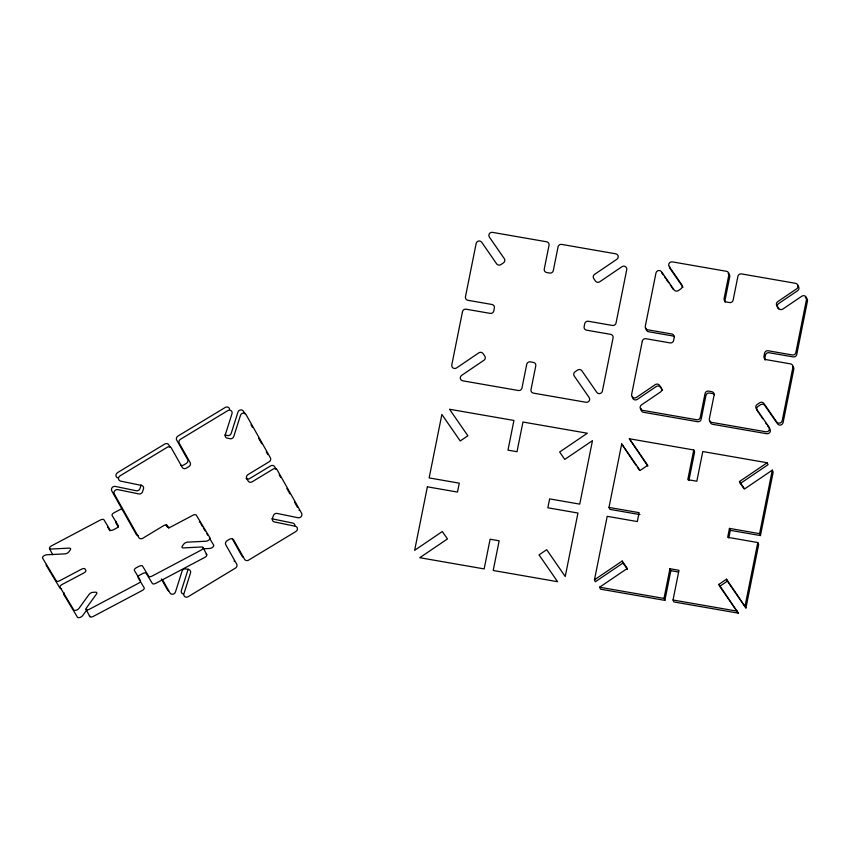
<?xml version="1.0" encoding="UTF-8"?>
<svg xmlns="http://www.w3.org/2000/svg" width="850" height="850" viewBox="0 0 850 850"><rect width="100%" height="100%" fill="white"/><g stroke="black" fill="none" stroke-linecap="round" stroke-linejoin="round"><path stroke-width="1.27" d="M594.479 579.806L622.168 561.043L623.039 562.987L595.351 581.751L594.479 579.806L607.208 516.332L637.319 521.571L639.104 512.667L608.993 507.429L621.711 443.944L640.071 470.486L647.721 465.301L629.361 438.759L693.749 449.969L694.62 451.913L688.936 480.314M622.168 561.043L627.289 568.448L599.611 587.222L600.482 589.167L664.87 600.366L663.999 598.432L669.949 568.735L678.98 570.308L673.03 600.004L673.901 601.938L738.289 613.148L718.866 584.396L726.516 579.201L745.939 607.963L758.668 544.489L757.796 542.544L727.674 537.306L729.459 528.392L759.581 533.641L760.452 535.574L730.331 530.336L729.459 528.392M693.749 449.969L687.799 479.655L696.83 481.228L702.791 451.541L767.178 462.751L768.049 464.684L740.361 483.459L744.026 488.75M664.87 600.366L670.82 570.679L669.949 568.735M728.801 537.965L730.331 530.336M745.067 606.018L757.796 542.544M759.581 533.641L772.299 470.156L744.611 488.931L739.489 481.514L767.178 462.751M760.452 535.574L773.171 472.101L772.299 470.156M87.093 609.503L82.641 615.634A3.081 1.477 -27 0 1 79.836 617.482A3.081 1.477 -27 0 1 77.446 617.206L63.771 594.458A3.081 1.477 -27 0 1 64.186 592.939M738.289 613.148L719.737 586.33L727.388 581.145L726.516 579.201M122.23 508.438L114.07 512.752A3.081 1.477 -27 0 0 112.104 515.461L118.203 525.587A3.081 1.477 -27 0 1 116.238 528.296L113.517 529.741A3.081 1.477 -27 0 1 110.022 529.911L103.934 519.786A3.081 1.477 -27 0 0 100.449 519.966L51.51 545.859A3.081 1.477 -27 0 0 49.459 547.974A3.081 1.477 -27 0 0 50.883 549.047L69.222 548.122A3.081 1.477 -27 0 1 70.295 549.907L68.914 551.82A3.081 1.477 -27 0 1 65.057 553.86L46.718 554.784A3.081 1.477 -27 0 0 43.584 556.081A3.081 1.477 -27 0 0 42.606 558.142L56.281 580.89A3.081 1.477 -27 0 0 59.766 580.709L81.558 569.181A3.081 1.477 -27 0 1 85.053 569.001L85.808 570.265A3.081 1.477 -27 0 1 83.842 572.974L62.05 584.513A3.081 1.477 -27 0 0 60.084 587.222L73.769 609.96A3.081 1.477 -27 0 0 76.149 610.236A3.081 1.477 -27 0 0 78.954 608.398L89.123 594.362A3.081 1.477 -27 0 1 92.979 592.322L95.444 592.195A3.081 1.477 -27 0 1 96.517 593.991L86.349 608.026A3.081 1.477 -27 0 0 86.583 609.716A3.081 1.477 -27 0 0 89.579 609.163L138.518 583.259A3.081 1.477 -27 0 0 140.484 580.561L134.385 570.424A3.081 1.477 -27 0 1 136.351 567.715L139.081 566.281A3.081 1.477 -27 0 1 142.566 566.1L148.654 576.226A3.081 1.477 -27 0 0 152.139 576.056L201.078 550.152A3.081 1.477 -27 0 0 203.129 548.037A3.081 1.477 -27 0 0 201.705 546.975L183.366 547.899A3.081 1.477 -27 0 1 182.293 546.104L183.685 544.191A3.081 1.477 -27 0 1 187.531 542.151L205.87 541.227A3.081 1.477 -27 0 0 209.004 539.931A3.081 1.477 -27 0 0 209.982 537.869L196.308 515.132A3.081 1.477 -27 0 0 192.822 515.302L171.031 526.841A3.081 1.477 -27 0 1 167.546 527.011L166.781 525.746A3.081 1.477 -27 0 1 166.812 524.822M203.83 548.76L209.557 548.473A3.081 1.477 -27 0 0 212.691 547.177A3.081 1.477 -27 0 0 213.669 545.116L209.398 538.008M639.976 514.611L609.864 509.362L608.993 507.429M670.82 570.679L678.566 572.029M599.611 587.222L663.999 598.432M673.03 600.004L737.418 611.203M224.857 434.998L227.502 435.551A3.081 2.763 -38.8 0 0 231.221 433.298L237.915 412.186A3.081 2.763 -38.8 0 1 243.376 411.177L244.906 413.897M271.83 518.755L292.846 523.09A3.081 2.763 -38.8 0 1 294.897 525.789M777.984 308.082L777.771 307.774A3.081 2.996 -24.2 0 1 778.621 303.578L797.597 290.711A3.081 2.996 -24.2 0 0 797.704 285.77M778.207 308.391L778.632 309.007M662.416 273.7L663.202 274.837M664.764 277.1L665.55 278.226M666.326 279.363L668.674 282.752M670.246 285.016L671.022 286.152M671.808 287.279L673.37 289.542M757.956 411.804L758.742 412.951M759.539 414.099L760.336 415.246M761.133 416.394L762.716 418.699M765.903 423.289L766.689 424.437M767.486 425.584L769.877 429.038A3.081 2.996 -24.2 0 1 766.721 433.734L712.619 424.309A3.081 2.996 -24.2 0 1 710.164 421.09M647.859 466.183L629.361 438.759M727.388 581.145L745.939 607.963M635.8 464.993L621.711 443.944M637.266 467.118L639.476 470.305M623.039 562.987L627.438 569.341M200.844 523.791L202.555 526.639M203.416 528.062L205.126 530.899M206.826 533.747L207.687 535.171M118.458 527.138L115.791 522.707A3.081 1.477 -27 0 1 116.057 521.39M107.621 527.032L108.003 527.659M108.386 528.296L108.757 528.934M109.14 529.561L109.905 530.825M138.072 577.671L138.454 578.308M138.837 578.935L139.591 580.199M140.739 582.101L141.121 582.739M141.504 583.366L143.023 585.894M143.406 586.532L144.16 587.796A3.081 1.477 -27 0 1 142.205 590.506L93.256 616.409A3.081 1.477 -27 0 1 89.739 615.804M251.016 424.756L252.546 427.465M258.655 438.324L260.185 441.044M260.695 441.947L261.704 443.764M266.294 451.902L267.824 454.623M276.154 469.423L274.624 466.714A3.081 2.763 -38.8 0 0 270.629 465.885L249.571 478.635A3.081 2.763 -38.8 0 1 246.054 478.412M279.204 474.853L280.734 477.572M286.854 488.431L289.903 493.861M294.493 502.01L297.543 507.439M232.496 539.219L242.016 556.144A3.081 2.763 -38.8 0 0 243.461 557.313M170.159 447.27L168.799 444.848A3.081 2.763 -38.8 0 0 164.804 444.029L117.512 472.653A3.081 2.763 -38.8 0 0 117.778 477.859M168.906 528.339L167.801 526.373A3.081 2.763 -38.8 0 0 163.806 525.544L142.747 538.294A3.081 2.763 -38.8 0 1 138.752 537.466L114.304 494.031A3.081 2.763 -38.8 0 1 117.842 489.6L138.847 493.935A3.081 2.763 -38.8 0 0 142.577 491.683L143.469 488.846A3.081 2.763 -38.8 0 0 141.546 485.424L120.541 481.089A3.081 2.763 -38.8 0 1 120.073 475.83L167.365 447.206A3.081 2.763 -38.8 0 1 171.36 448.035L182.251 467.373A3.081 2.763 -38.8 0 0 186.235 468.201L188.87 466.608A3.081 2.763 -38.8 0 0 190.145 462.602L179.254 443.254A3.081 2.763 -38.8 0 1 180.529 439.237L227.821 410.614A3.081 2.763 -38.8 0 1 232.008 413.621L225.314 434.722A3.081 2.763 -38.8 0 0 227.237 438.143L230.063 438.728A3.081 2.763 -38.8 0 0 233.782 436.475L240.476 415.363A3.081 2.763 -38.8 0 1 245.937 414.354L270.374 457.799A3.081 2.763 -38.8 0 1 269.11 461.805L248.051 474.555A3.081 2.763 -38.8 0 0 246.776 478.571L248.136 480.983A3.081 2.763 -38.8 0 0 252.131 481.812L273.19 469.062A3.081 2.763 -38.8 0 1 277.185 469.891L301.633 513.326A3.081 2.763 -38.8 0 1 298.095 517.756L277.089 513.421A3.081 2.763 -38.8 0 0 273.36 515.674L272.467 518.511A3.081 2.763 -38.8 0 0 274.391 521.932L295.396 526.267A3.081 2.763 -38.8 0 1 295.864 531.526L248.572 560.15A3.081 2.763 -38.8 0 1 244.577 559.321L233.686 539.984A3.081 2.763 -38.8 0 0 229.702 539.155L227.067 540.749A3.081 2.763 -38.8 0 0 225.792 544.754L236.683 564.102A3.081 2.763 -38.8 0 1 235.407 568.119L188.116 596.742A3.081 2.763 -38.8 0 1 183.929 593.736L190.517 572.953A3.081 2.763 -38.8 0 0 188.594 569.532L185.778 568.947A3.081 2.763 -38.8 0 0 182.049 571.2L175.461 591.993A3.081 2.763 -38.8 0 1 170 593.003L162.361 579.424M166.175 524.854L166.6 525.608A3.081 2.763 -38.8 0 1 166.919 526.607M161.33 578.956L167.45 589.815A3.081 2.763 -38.8 0 0 168.64 590.899M203.065 547.485L206.752 554.731M86.062 609.28L89.739 616.526M49.523 548.537L52.679 554.742M739.489 481.514L740.361 483.459M718.866 584.396L719.737 586.33M725.135 302.196A3.081 2.996 -24.2 0 1 724.976 300.486L729.736 276.728A3.081 2.996 -24.2 0 0 728.121 273.498M669.577 266.401A3.081 2.996 -24.2 0 0 670.066 268.515L682.593 286.62A3.081 2.996 -24.2 0 1 682.964 287.364M661.64 272.935A3.081 2.996 -24.2 0 1 661.991 273.211M646.159 328.249A3.081 2.996 -24.2 0 0 648.582 331.744L672.669 335.931A3.081 2.996 -24.2 0 1 674.443 336.929M632.496 396.429A3.081 2.996 -24.2 0 0 637.213 399.426L656.2 386.559A3.081 2.996 -24.2 0 1 660.45 387.303L662.161 389.778A3.081 2.996 -24.2 0 1 662.532 390.522M641.134 408.425A3.081 2.996 -24.2 0 0 643.461 412.271L697.563 421.696A3.081 2.996 -24.2 0 0 701.165 419.252L705.925 395.494A3.081 2.996 -24.2 0 1 709.537 393.051L712.544 393.571A3.081 2.996 -24.2 0 1 714.499 394.814M757.159 410.656A3.081 2.996 -24.2 0 1 757.998 406.449L760.548 404.728A3.081 2.996 -24.2 0 1 764.809 405.471L777.527 423.842A3.081 2.996 -24.2 0 0 783.084 422.641L793.773 369.304A3.081 2.996 -24.2 0 0 792.678 366.382M765.149 360.113A3.081 2.996 -24.2 0 1 764.851 358.126L765.446 355.151A3.081 2.996 -24.2 0 1 769.048 352.707L793.146 356.904A3.081 2.996 -24.2 0 0 796.747 354.461L807.447 301.112A3.081 2.996 -24.2 0 0 806.31 298.169M805.332 297.691A3.081 2.996 -24.2 0 1 805.949 297.946M141.047 484.861A3.081 2.763 -38.8 0 1 140.909 485.669L140.016 488.506A3.081 2.763 -38.8 0 1 136.287 490.758L115.281 486.413A3.081 2.763 -38.8 0 0 111.743 490.843L136.191 534.289A3.081 2.763 -38.8 0 0 138.221 535.574M188.105 568.969A3.081 2.763 -38.8 0 1 187.967 569.776L181.369 590.559A3.081 2.763 -38.8 0 0 182.282 593.544M183.218 593.959A3.081 2.763 -38.8 0 1 182.623 593.746M234.122 560.926A3.081 2.763 -38.8 0 1 234.324 561.393M299.072 510.149A3.081 2.763 -38.8 0 1 299.243 510.51M229.564 409.179A3.081 2.763 -38.8 0 0 225.261 407.437L177.969 436.061A3.081 2.763 -38.8 0 0 176.694 440.077L187.584 459.414A3.081 2.763 -38.8 0 1 186.309 463.431L183.685 465.024A3.081 2.763 -38.8 0 1 180.604 465.131M46.325 564.442A3.081 1.477 -27 0 0 46.282 565.388L59.968 588.126A3.081 1.477 -27 0 0 61.561 588.582M138.104 576.746A3.081 1.477 -27 0 1 140.038 574.961L142.758 573.516A3.081 1.477 -27 0 1 146.242 573.346L152.341 583.472A3.081 1.477 -27 0 0 155.826 583.302L204.765 557.398A3.081 1.477 -27 0 0 206.178 554.296M199.336 521.953A3.081 1.477 -27 0 1 199.994 522.378M427.369 486.827L414.651 550.301L442.329 531.526L447.461 538.942L419.772 557.706L484.16 568.916L490.11 539.229L499.152 540.802L493.202 570.488L557.589 581.697L539.038 554.88L546.688 549.695L565.239 576.513L577.957 513.028L547.836 507.79L549.631 498.886L579.742 504.124L592.471 440.651L564.782 459.414L559.651 452.009L587.339 433.234L522.952 422.025L517.002 451.722L507.971 450.149L513.921 420.453L449.533 409.254L467.882 435.784L460.233 440.969L441.873 414.439L429.154 477.913L459.276 483.161L457.491 492.065L427.369 486.827M462.485 311.642L451.786 364.979A3.081 2.996 -24.2 0 0 456.514 367.976L478.805 352.856A3.081 2.996 -24.2 0 1 483.066 353.6L484.776 356.076A3.081 2.996 -24.2 0 1 483.937 360.272L461.635 375.381A3.081 2.996 -24.2 0 0 462.751 380.821L518.362 390.501A3.081 2.996 -24.2 0 0 521.964 388.057L526.734 364.31A3.081 2.996 -24.2 0 1 530.336 361.856L533.343 362.387A3.081 2.996 -24.2 0 1 535.766 365.882L531.006 389.629A3.081 2.996 -24.2 0 0 533.418 393.125L586.022 402.284A3.081 2.996 -24.2 0 0 589.167 397.577L574.228 375.987A3.081 2.996 -24.2 0 1 575.067 371.79L577.617 370.058A3.081 2.996 -24.2 0 1 581.878 370.802L596.817 392.392A3.081 2.996 -24.2 0 0 602.374 391.191L613.073 337.854A3.081 2.996 -24.2 0 0 610.651 334.358L586.564 330.161A3.081 2.996 -24.2 0 1 584.141 326.666L584.736 323.701A3.081 2.996 -24.2 0 1 588.349 321.257L612.436 325.454A3.081 2.996 -24.2 0 0 616.048 323L626.737 269.663A3.081 2.996 -24.2 0 0 622.019 266.666L599.718 281.786A3.081 2.996 -24.2 0 1 595.457 281.042L593.746 278.577A3.081 2.996 -24.2 0 1 594.586 274.369L616.888 259.261A3.081 2.996 -24.2 0 0 615.772 253.821L561.669 244.407A3.081 2.996 -24.2 0 0 558.067 246.851L553.297 270.598A3.081 2.996 -24.2 0 1 549.695 273.052L546.688 272.521A3.081 2.996 -24.2 0 1 544.266 269.025L549.026 245.278A3.081 2.996 -24.2 0 0 546.614 241.782L492.501 232.369A3.081 2.996 -24.2 0 0 489.356 237.065L504.305 258.655A3.081 2.996 -24.2 0 1 503.455 262.863L500.905 264.584A3.081 2.996 -24.2 0 1 496.644 263.851L481.706 242.25A3.081 2.996 -24.2 0 0 476.149 243.451L465.46 296.799A3.081 2.996 -24.2 0 0 467.872 300.284L491.969 304.481A3.081 2.996 -24.2 0 1 494.381 307.976L493.786 310.941A3.081 2.996 -24.2 0 1 490.184 313.384L466.087 309.198A3.081 2.996 -24.2 0 0 462.485 311.642M642.313 341.147L631.624 394.496A3.081 2.996 -24.2 0 0 636.342 397.481L655.318 384.625A3.081 2.996 -24.2 0 1 659.579 385.358L661.289 387.834A3.081 2.996 -24.2 0 1 660.45 392.031L641.474 404.897A3.081 2.996 -24.2 0 0 642.589 410.337L696.692 419.751A3.081 2.996 -24.2 0 0 700.294 417.308L705.054 393.55A3.081 2.996 -24.2 0 1 708.666 391.106L711.673 391.638A3.081 2.996 -24.2 0 1 714.096 395.123L709.336 418.88A3.081 2.996 -24.2 0 0 711.747 422.376L765.85 431.789A3.081 2.996 -24.2 0 0 768.995 427.093L756.287 408.712A3.081 2.996 -24.2 0 1 757.127 404.515L759.677 402.783A3.081 2.996 -24.2 0 1 763.938 403.527L776.656 421.908A3.081 2.996 -24.2 0 0 782.213 420.697L792.901 367.359A3.081 2.996 -24.2 0 0 790.489 363.864L766.392 359.678A3.081 2.996 -24.2 0 1 763.98 356.182L764.575 353.207A3.081 2.996 -24.2 0 1 768.177 350.763L792.274 354.96A3.081 2.996 -24.2 0 0 795.876 352.516L806.565 299.179A3.081 2.996 -24.2 0 0 801.847 296.183L782.871 309.049A3.081 2.996 -24.2 0 1 778.611 308.306L776.9 305.83A3.081 2.996 -24.2 0 1 777.739 301.633L796.726 288.766A3.081 2.996 -24.2 0 0 795.611 283.326L741.508 273.913A3.081 2.996 -24.2 0 0 737.896 276.356L733.136 300.114A3.081 2.996 -24.2 0 1 729.534 302.558L726.516 302.037A3.081 2.996 -24.2 0 1 724.104 298.541L728.864 274.784A3.081 2.996 -24.2 0 0 726.442 271.288L672.339 261.874A3.081 2.996 -24.2 0 0 669.194 266.571L681.721 284.676A3.081 2.996 -24.2 0 1 680.871 288.873L678.321 290.604A3.081 2.996 -24.2 0 1 674.071 289.861L661.544 271.756A3.081 2.996 -24.2 0 0 655.977 272.967L645.288 326.304A3.081 2.996 -24.2 0 0 647.711 329.8L671.798 333.997A3.081 2.996 -24.2 0 1 674.22 337.482L673.625 340.457A3.081 2.996 -24.2 0 1 670.013 342.901L645.926 338.704A3.081 2.996 -24.2 0 0 642.313 341.147"/></g></svg>
